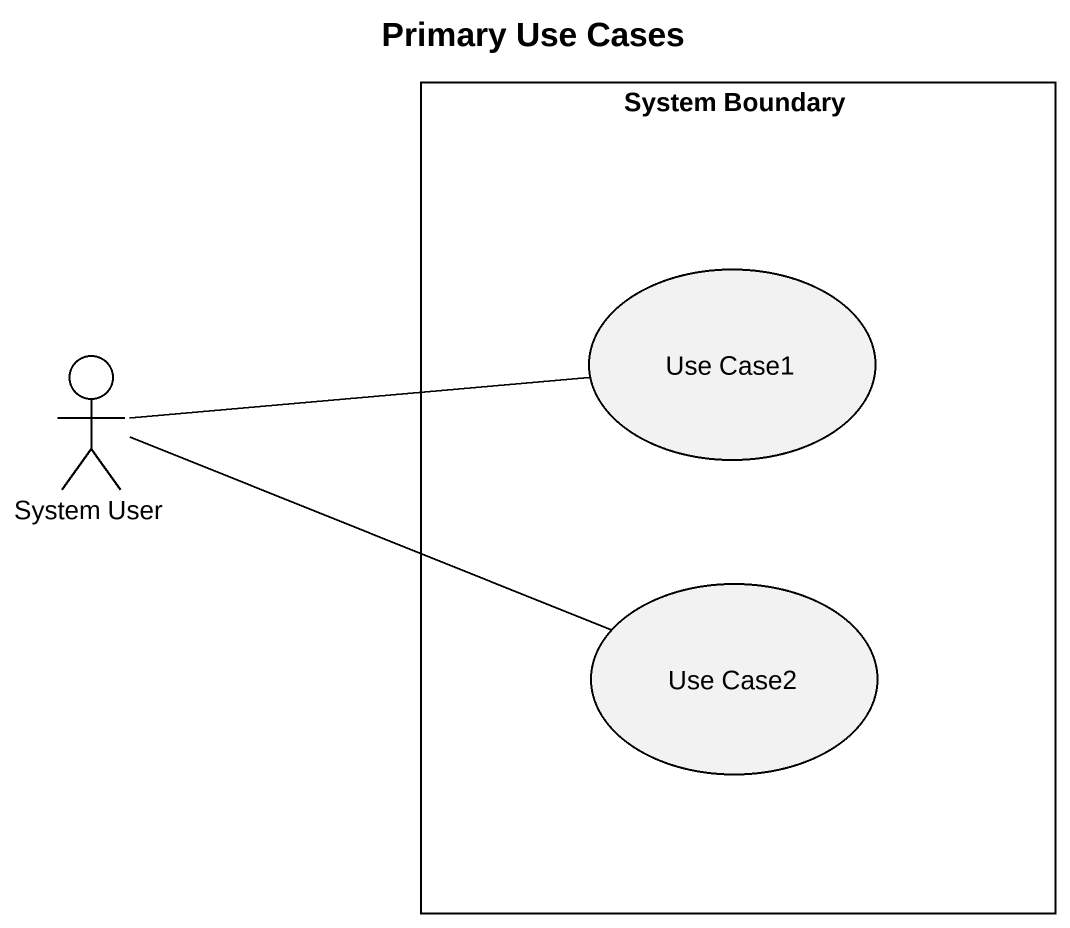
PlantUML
@startuml
title Primary Use Cases
rectangle "System Boundary" as System_Boundary {
  usecase "Use Case1" as Use_Case1
  usecase "Use Case2" as Use_Case2
}
actor "System User" as System_User
System_User -right- Use_Case1
System_User -right- Use_Case2
@enduml
